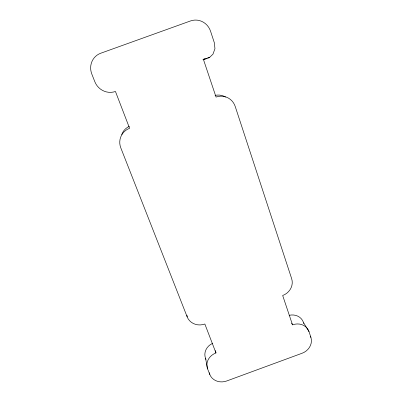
<?xml version="1.0" encoding="UTF-8"?>
<svg xmlns="http://www.w3.org/2000/svg" width="402" height="402" viewBox="0 0 402 402"><rect width="100%" height="100%" fill="white"/><g stroke="black" fill="none" stroke-linecap="round" stroke-linejoin="round"><path stroke-width="0.6" d="M309.027 331.675A13.502 12.005 -26.3 0 0 292.525 324.851L282.676 295.505A13.909 12.723 -28.2 0 0 291.676 278.727L235.215 106.465A15.397 15.035 -70 0 0 216.055 97.063L203.518 59.712L209.397 57.592L212.959 54.175L214.944 48.737L214.392 42.929L210.583 31.296A16.457 15.703 84.6 0 0 190.503 20.949L100.746 53.23A16.492 15.763 55.3 0 0 91.812 74.048L94.807 81.681A16.371 15.703 54.2 0 0 115.444 91.465L129.61 128.313A15.412 15.105 28.5 0 0 120.801 147.866L187.211 316.967A13.939 12.758 -15.3 0 0 204.849 324.017L215.969 352.951A13.532 12.04 -16.9 0 0 207.618 368.935L209.814 374.523A13.492 11.959 -17.1 0 0 226.743 380.97L302.063 353.263A13.457 11.929 -26.2 0 0 310.897 337.373L309.027 331.675L303.445 322.469L303.811 323.575M203.02 59.416L204.713 58.803M203.04 59.511L206.462 58.481M207.578 57.893L209.397 57.592M310.269 336.333L310.897 337.373M291.636 323.258L292.525 324.851M212.568 343.358A13.06 11.683 -16.8 0 0 205.568 358.408L205.995 359.494M215.417 350.594L215.969 352.951M209.462 372.739L209.814 374.523M205.568 358.408L207.618 368.935M186.935 315.173L187.211 316.967M289.113 315.334A13.03 11.653 -26.4 0 1 303.259 321.942M215.055 95.415A14.799 14.462 -71.7 0 1 225.537 97.038M121.721 134.575A14.814 14.527 30.5 0 1 129.313 126.344"/></g></svg>
